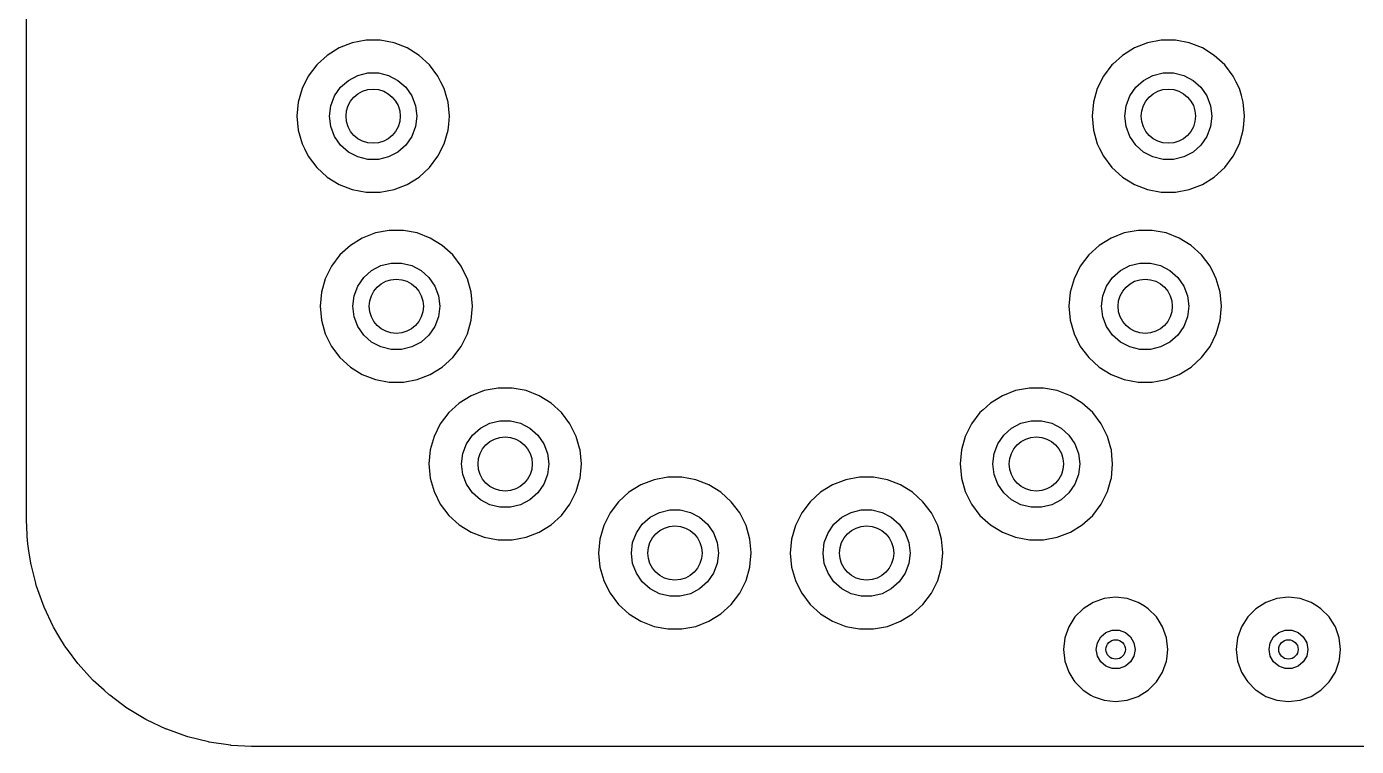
# Model space of a CAD drawing. Extents: x 2.85 to 10.26, y -4.55 to -2.42.
# Drawn here: x 2.854 to 3.663, y -4.547 to -4.109 of the extents above; entities that cross this region are included whole.
import ezdxf

# ---------------------------------------------------------------- set-up
doc = ezdxf.new("R2010")
doc.units = 0
doc.header["$MEASUREMENT"] = 0
doc.layers.add('BLACK', color=7, linetype='CONTINUOUS')

msp = doc.modelspace()

# ---------------------------------------------------------------- linework, layer by layer
at = {"layer": 'BLACK', "linetype": 'CONTINUOUS'}
for p, q in [((2.85435, -4.16361), (2.85435, -4.05451)), ((3.06091, -4.11741), (3.05249, -4.11898)), ((3.06947, -4.11741), (3.06091, -4.11741)), ((3.07789, -4.11898), (3.06947, -4.11741)), ((3.54471, -4.11741), (3.53629, -4.11898)), ((3.55327, -4.11741), (3.54471, -4.11741)), ((3.56169, -4.11898), (3.55327, -4.11741)), ((3.0445, -4.12208), (3.03722, -4.12658)), ((3.05249, -4.11898), (3.0445, -4.12208)), ((3.0445, -4.12208), (3.0445, -4.12208)), ((3.05249, -4.11898), (3.05249, -4.11898)), ((3.05249, -4.11898), (3.05249, -4.11898)), ((3.08587, -4.12208), (3.07789, -4.11898)), ((3.07789, -4.11898), (3.07789, -4.11898)), ((3.07789, -4.11898), (3.07789, -4.11898)), ((3.09315, -4.12658), (3.08587, -4.12208)), ((3.08587, -4.12208), (3.08587, -4.12208)), ((3.5283, -4.12208), (3.52102, -4.12658)), ((3.53629, -4.11898), (3.5283, -4.12208)), ((3.5283, -4.12208), (3.5283, -4.12208)), ((3.53629, -4.11898), (3.53629, -4.11898)), ((3.53629, -4.11898), (3.53629, -4.11898)), ((3.56967, -4.12208), (3.56169, -4.11898)), ((3.56169, -4.11898), (3.56169, -4.11898)), ((3.56169, -4.11898), (3.56169, -4.11898)), ((3.57695, -4.12658), (3.56967, -4.12208)), ((3.56967, -4.12208), (3.56967, -4.12208)), ((3.03089, -4.13235), (3.02573, -4.13919)), ((3.03142, -4.13187), (3.03089, -4.13235)), ((3.03722, -4.12658), (3.03142, -4.13187)), ((3.03722, -4.12658), (3.03722, -4.12658)), ((3.03722, -4.12658), (3.03722, -4.12658)), ((3.09948, -4.13235), (3.09315, -4.12658)), ((3.10464, -4.13919), (3.09948, -4.13235)), ((3.51469, -4.13235), (3.50953, -4.13919)), ((3.51522, -4.13187), (3.51469, -4.13235)), ((3.52102, -4.12658), (3.51522, -4.13187)), ((3.52102, -4.12658), (3.52102, -4.12658)), ((3.52102, -4.12658), (3.52102, -4.12658)), ((3.58328, -4.13235), (3.57695, -4.12658)), ((3.58844, -4.13919), (3.58328, -4.13235)), ((3.02573, -4.13919), (3.02192, -4.14685)), ((3.04535, -4.14604), (3.05013, -4.1418)), ((3.05013, -4.1418), (3.05579, -4.13884)), ((3.05579, -4.13884), (3.06199, -4.13731)), ((3.06199, -4.13731), (3.06838, -4.13731)), ((3.06838, -4.13731), (3.07458, -4.13884)), ((3.07458, -4.13884), (3.08024, -4.1418)), ((3.08024, -4.1418), (3.08502, -4.14604)), ((3.10644, -4.14281), (3.10464, -4.13919)), ((3.50953, -4.13919), (3.50572, -4.14685)), ((3.52915, -4.14604), (3.53393, -4.1418)), ((3.53393, -4.1418), (3.53959, -4.13884)), ((3.53959, -4.13884), (3.54579, -4.13731)), ((3.54579, -4.13731), (3.55218, -4.13731)), ((3.55218, -4.13731), (3.55838, -4.13884)), ((3.55838, -4.13884), (3.56404, -4.1418)), ((3.56404, -4.1418), (3.56882, -4.14604)), ((3.59024, -4.14281), (3.58844, -4.13919)), ((3.02192, -4.14685), (3.01957, -4.15509)), ((3.02192, -4.14685), (3.02192, -4.14685)), ((3.04172, -4.1513), (3.04535, -4.14604)), ((3.08502, -4.14604), (3.08865, -4.1513)), ((3.10846, -4.14685), (3.10644, -4.14281)), ((3.10962, -4.15093), (3.10846, -4.14685)), ((3.10846, -4.14685), (3.10846, -4.14685)), ((3.50572, -4.14685), (3.50337, -4.15509)), ((3.50572, -4.14685), (3.50572, -4.14685)), ((3.52552, -4.1513), (3.52915, -4.14604)), ((3.56882, -4.14604), (3.57245, -4.1513)), ((3.59226, -4.14685), (3.59024, -4.14281)), ((3.59342, -4.15093), (3.59226, -4.14685)), ((3.59226, -4.14685), (3.59226, -4.14685)), ((3.01957, -4.15509), (3.01878, -4.16361)), ((3.01957, -4.15509), (3.01957, -4.15509)), ((3.03869, -4.16361), (3.03946, -4.15727)), ((3.03946, -4.15727), (3.04172, -4.1513)), ((3.08865, -4.1513), (3.09092, -4.15727)), ((3.09092, -4.15727), (3.09169, -4.16361)), ((3.1108, -4.15509), (3.10962, -4.15093)), ((3.11159, -4.16361), (3.1108, -4.15509)), ((3.50337, -4.15509), (3.50258, -4.16361)), ((3.50337, -4.15509), (3.50337, -4.15509)), ((3.52249, -4.16361), (3.52326, -4.15727)), ((3.52326, -4.15727), (3.52552, -4.1513)), ((3.57245, -4.1513), (3.57472, -4.15727)), ((3.57472, -4.15727), (3.57549, -4.16361)), ((3.5946, -4.15509), (3.59342, -4.15093)), ((3.59539, -4.16361), (3.5946, -4.15509)), ((2.85435, -4.27931), (2.85435, -4.16361)), ((3.01878, -4.16361), (3.01957, -4.17214)), ((3.01878, -4.16361), (3.01878, -4.16361)), ((3.03946, -4.16996), (3.03869, -4.16361)), ((3.09169, -4.16361), (3.09092, -4.16996)), ((3.11114, -4.1685), (3.11159, -4.16361)), ((3.11159, -4.16361), (3.11159, -4.16361)), ((3.50258, -4.16361), (3.50337, -4.17214)), ((3.50258, -4.16361), (3.50258, -4.16361)), ((3.52326, -4.16996), (3.52249, -4.16361)), ((3.57549, -4.16361), (3.57472, -4.16996)), ((3.59494, -4.1685), (3.59519, -4.16575)), ((3.59519, -4.16575), (3.59539, -4.16361)), ((3.01957, -4.17214), (3.01957, -4.17214)), ((3.01957, -4.17214), (3.02192, -4.18038)), ((3.04172, -4.17593), (3.03946, -4.16996)), ((3.09092, -4.16996), (3.08865, -4.17593)), ((3.10846, -4.18038), (3.1108, -4.17214)), ((3.1108, -4.17214), (3.11114, -4.1685)), ((3.1108, -4.17214), (3.1108, -4.17214)), ((3.50337, -4.17214), (3.50337, -4.17214)), ((3.50337, -4.17214), (3.50572, -4.18038)), ((3.52552, -4.17593), (3.52326, -4.16996)), ((3.57472, -4.16996), (3.57245, -4.17593)), ((3.59226, -4.18038), (3.5946, -4.17214)), ((3.5946, -4.17214), (3.59494, -4.1685)), ((3.5946, -4.17214), (3.5946, -4.17214)), ((3.02192, -4.18038), (3.02192, -4.18038)), ((3.02192, -4.18038), (3.02339, -4.18333)), ((3.04535, -4.18119), (3.04172, -4.17593)), ((3.05013, -4.18542), (3.04535, -4.18119)), ((3.08502, -4.18119), (3.08024, -4.18542)), ((3.08865, -4.17593), (3.08502, -4.18119)), ((3.10464, -4.18804), (3.10846, -4.18038)), ((3.10846, -4.18038), (3.10846, -4.18038)), ((3.10846, -4.18038), (3.10846, -4.18038)), ((3.50572, -4.18038), (3.50572, -4.18038)), ((3.50572, -4.18038), (3.50719, -4.18333)), ((3.52915, -4.18119), (3.52552, -4.17593)), ((3.53393, -4.18542), (3.52915, -4.18119)), ((3.56882, -4.18119), (3.56404, -4.18542)), ((3.57245, -4.17593), (3.56882, -4.18119)), ((3.58844, -4.18804), (3.59226, -4.18038)), ((3.59226, -4.18038), (3.59226, -4.18038)), ((3.59226, -4.18038), (3.59226, -4.18038)), ((3.02339, -4.18333), (3.02573, -4.18804)), ((3.02573, -4.18804), (3.03089, -4.19487)), ((3.05579, -4.18839), (3.05013, -4.18542)), ((3.06199, -4.18992), (3.05579, -4.18839)), ((3.06838, -4.18992), (3.06199, -4.18992)), ((3.07458, -4.18839), (3.06838, -4.18992)), ((3.08024, -4.18542), (3.07458, -4.18839)), ((3.09948, -4.19487), (3.10464, -4.18804)), ((3.50719, -4.18333), (3.50953, -4.18804)), ((3.50953, -4.18804), (3.51469, -4.19487)), ((3.53959, -4.18839), (3.53393, -4.18542)), ((3.54579, -4.18992), (3.53959, -4.18839)), ((3.55218, -4.18992), (3.54579, -4.18992)), ((3.55838, -4.18839), (3.55218, -4.18992)), ((3.56404, -4.18542), (3.55838, -4.18839)), ((3.58328, -4.19487), (3.58844, -4.18804)), ((3.03089, -4.19487), (3.03722, -4.20064)), ((3.09315, -4.20064), (3.09948, -4.19487)), ((3.51469, -4.19487), (3.52102, -4.20064)), ((3.57695, -4.20064), (3.58328, -4.19487)), ((3.03722, -4.20064), (3.0445, -4.20515)), ((3.0445, -4.20515), (3.05249, -4.20824)), ((3.07789, -4.20824), (3.08587, -4.20515)), ((3.08587, -4.20515), (3.09315, -4.20064)), ((3.52102, -4.20064), (3.5283, -4.20515)), ((3.5283, -4.20515), (3.53629, -4.20824)), ((3.56169, -4.20824), (3.56967, -4.20515)), ((3.56967, -4.20515), (3.57695, -4.20064)), ((3.05249, -4.20824), (3.06091, -4.20982)), ((3.06091, -4.20982), (3.06091, -4.20982)), ((3.06091, -4.20982), (3.06947, -4.20982)), ((3.06947, -4.20982), (3.07789, -4.20824)), ((3.06947, -4.20982), (3.06947, -4.20982)), ((3.53629, -4.20824), (3.54471, -4.20982)), ((3.54471, -4.20982), (3.54471, -4.20982)), ((3.54471, -4.20982), (3.55327, -4.20982)), ((3.55327, -4.20982), (3.56169, -4.20824)), ((3.55327, -4.20982), (3.55327, -4.20982)), ((3.0586, -4.23778), (3.05132, -4.24228)), ((3.06659, -4.23468), (3.0586, -4.23778)), ((3.0586, -4.23778), (3.0586, -4.23778)), ((3.07501, -4.23311), (3.06659, -4.23468)), ((3.06659, -4.23468), (3.06659, -4.23468)), ((3.06659, -4.23468), (3.06659, -4.23468)), ((3.08357, -4.23311), (3.07501, -4.23311)), ((3.09199, -4.23468), (3.08357, -4.23311)), ((3.09997, -4.23778), (3.09199, -4.23468)), ((3.09199, -4.23468), (3.09199, -4.23468)), ((3.09199, -4.23468), (3.09199, -4.23468)), ((3.10725, -4.24228), (3.09997, -4.23778)), ((3.09997, -4.23778), (3.09997, -4.23778)), ((3.5142, -4.23778), (3.50692, -4.24228)), ((3.52219, -4.23468), (3.5142, -4.23778)), ((3.5142, -4.23778), (3.5142, -4.23778)), ((3.53061, -4.23311), (3.52219, -4.23468)), ((3.52219, -4.23468), (3.52219, -4.23468)), ((3.52219, -4.23468), (3.52219, -4.23468)), ((3.53917, -4.23311), (3.53061, -4.23311)), ((3.54759, -4.23468), (3.53917, -4.23311)), ((3.55557, -4.23778), (3.54759, -4.23468)), ((3.54759, -4.23468), (3.54759, -4.23468)), ((3.54759, -4.23468), (3.54759, -4.23468)), ((3.56285, -4.24228), (3.55557, -4.23778)), ((3.55557, -4.23778), (3.55557, -4.23778)), ((3.05132, -4.24228), (3.04499, -4.24805)), ((3.05132, -4.24228), (3.05132, -4.24228)), ((3.05132, -4.24228), (3.05132, -4.24228)), ((3.11358, -4.24805), (3.10725, -4.24228)), ((3.50692, -4.24228), (3.50059, -4.24805)), ((3.50692, -4.24228), (3.50692, -4.24228)), ((3.50692, -4.24228), (3.50692, -4.24228)), ((3.56918, -4.24805), (3.56285, -4.24228)), ((3.03983, -4.25489), (3.03602, -4.26255)), ((3.04499, -4.24805), (3.03983, -4.25489)), ((3.04499, -4.24805), (3.04499, -4.24805)), ((3.06423, -4.2575), (3.06989, -4.25454)), ((3.06989, -4.25454), (3.07609, -4.25301)), ((3.07609, -4.25301), (3.08248, -4.25301)), ((3.08248, -4.25301), (3.08868, -4.25454)), ((3.08868, -4.25454), (3.09434, -4.2575)), ((3.11874, -4.25489), (3.11358, -4.24805)), ((3.12142, -4.26028), (3.11874, -4.25489)), ((3.49543, -4.25489), (3.49162, -4.26255)), ((3.50059, -4.24805), (3.49543, -4.25489)), ((3.50059, -4.24805), (3.50059, -4.24805)), ((3.51983, -4.2575), (3.52549, -4.25454)), ((3.52549, -4.25454), (3.53169, -4.25301)), ((3.53169, -4.25301), (3.53808, -4.25301)), ((3.53808, -4.25301), (3.54428, -4.25454)), ((3.54428, -4.25454), (3.54994, -4.2575)), ((3.57434, -4.25489), (3.56918, -4.24805)), ((3.57702, -4.26028), (3.57434, -4.25489)), ((3.03602, -4.26255), (3.03367, -4.27079)), ((3.03602, -4.26255), (3.03602, -4.26255)), ((3.05582, -4.267), (3.05945, -4.26174)), ((3.05945, -4.26174), (3.06423, -4.2575)), ((3.09434, -4.2575), (3.09912, -4.26174)), ((3.09912, -4.26174), (3.10275, -4.267)), ((3.12256, -4.26255), (3.12142, -4.26028)), ((3.1249, -4.27079), (3.12256, -4.26255)), ((3.12256, -4.26255), (3.12256, -4.26255)), ((3.49162, -4.26255), (3.48927, -4.27079)), ((3.49162, -4.26255), (3.49162, -4.26255)), ((3.51142, -4.267), (3.51505, -4.26174)), ((3.51505, -4.26174), (3.51983, -4.2575)), ((3.54994, -4.2575), (3.55472, -4.26174)), ((3.55472, -4.26174), (3.55835, -4.267)), ((3.57816, -4.26255), (3.57702, -4.26028)), ((3.5805, -4.27079), (3.57816, -4.26255)), ((3.57816, -4.26255), (3.57816, -4.26255)), ((3.03367, -4.27079), (3.03288, -4.27931)), ((3.03367, -4.27079), (3.03367, -4.27079)), ((3.05356, -4.27297), (3.05582, -4.267)), ((3.10275, -4.267), (3.10502, -4.27297)), ((3.12569, -4.27931), (3.1249, -4.27079)), ((3.1249, -4.27079), (3.1249, -4.27079)), ((3.48927, -4.27079), (3.48848, -4.27931)), ((3.48927, -4.27079), (3.48927, -4.27079)), ((3.50916, -4.27297), (3.51142, -4.267)), ((3.55835, -4.267), (3.56062, -4.27297)), ((3.58129, -4.27931), (3.5805, -4.27079)), ((3.5805, -4.27079), (3.5805, -4.27079)), ((2.85435, -4.37531), (2.85435, -4.27931)), ((3.03288, -4.27931), (3.03367, -4.28784)), ((3.03288, -4.27931), (3.03288, -4.27931)), ((3.05279, -4.27931), (3.05356, -4.27297)), ((3.05356, -4.28566), (3.05279, -4.27931)), ((3.10502, -4.27297), (3.10579, -4.27931)), ((3.10579, -4.27931), (3.10502, -4.28566)), ((3.1249, -4.28784), (3.12569, -4.27931)), ((3.12569, -4.27931), (3.12569, -4.27931)), ((3.48848, -4.27931), (3.48927, -4.28784)), ((3.48848, -4.27931), (3.48848, -4.27931)), ((3.50839, -4.27931), (3.50916, -4.27297)), ((3.50916, -4.28566), (3.50839, -4.27931)), ((3.56062, -4.27297), (3.56139, -4.27931)), ((3.56139, -4.27931), (3.56062, -4.28566)), ((3.5805, -4.28784), (3.58129, -4.27931)), ((3.58129, -4.27931), (3.58129, -4.27931)), ((3.03367, -4.28784), (3.03367, -4.28784)), ((3.03367, -4.28784), (3.03602, -4.29608)), ((3.05582, -4.29163), (3.05356, -4.28566)), ((3.10502, -4.28566), (3.10275, -4.29163)), ((3.12256, -4.29608), (3.1249, -4.28784)), ((3.1249, -4.28784), (3.1249, -4.28784)), ((3.48927, -4.28784), (3.48927, -4.28784)), ((3.48927, -4.28784), (3.49162, -4.29608)), ((3.51142, -4.29163), (3.50916, -4.28566)), ((3.56062, -4.28566), (3.55835, -4.29163)), ((3.57816, -4.29608), (3.5805, -4.28784)), ((3.5805, -4.28784), (3.5805, -4.28784)), ((3.05945, -4.29689), (3.05582, -4.29163)), ((3.10275, -4.29163), (3.09912, -4.29689)), ((3.51505, -4.29689), (3.51142, -4.29163)), ((3.55835, -4.29163), (3.55472, -4.29689)), ((3.03602, -4.29608), (3.03602, -4.29608)), ((3.03602, -4.29608), (3.03983, -4.30374)), ((3.03983, -4.30374), (3.04499, -4.31057)), ((3.06423, -4.30112), (3.05945, -4.29689)), ((3.06989, -4.30409), (3.06423, -4.30112)), ((3.07609, -4.30562), (3.06989, -4.30409)), ((3.08868, -4.30409), (3.08248, -4.30562)), ((3.09434, -4.30112), (3.08868, -4.30409)), ((3.09912, -4.29689), (3.09434, -4.30112)), ((3.11358, -4.31057), (3.11874, -4.30374)), ((3.11874, -4.30374), (3.12256, -4.29608)), ((3.12256, -4.29608), (3.12256, -4.29608)), ((3.12256, -4.29608), (3.12256, -4.29608)), ((3.49162, -4.29608), (3.49162, -4.29608)), ((3.49162, -4.29608), (3.49543, -4.30374)), ((3.49543, -4.30374), (3.50059, -4.31057)), ((3.51983, -4.30112), (3.51505, -4.29689)), ((3.52549, -4.30409), (3.51983, -4.30112)), ((3.53169, -4.30562), (3.52549, -4.30409)), ((3.54428, -4.30409), (3.53808, -4.30562)), ((3.54994, -4.30112), (3.54428, -4.30409)), ((3.55472, -4.29689), (3.54994, -4.30112)), ((3.56918, -4.31057), (3.57434, -4.30374)), ((3.57434, -4.30374), (3.57816, -4.29608)), ((3.57816, -4.29608), (3.57816, -4.29608)), ((3.57816, -4.29608), (3.57816, -4.29608)), ((3.04499, -4.31057), (3.05132, -4.31634)), ((3.08248, -4.30562), (3.07609, -4.30562)), ((3.10725, -4.31634), (3.11358, -4.31057)), ((3.50059, -4.31057), (3.50692, -4.31634)), ((3.53808, -4.30562), (3.53169, -4.30562)), ((3.56285, -4.31634), (3.56918, -4.31057)), ((3.05132, -4.31634), (3.0586, -4.32085)), ((3.09997, -4.32085), (3.10725, -4.31634)), ((3.50692, -4.31634), (3.5142, -4.32085)), ((3.55557, -4.32085), (3.56285, -4.31634)), ((3.0586, -4.32085), (3.06659, -4.32394)), ((3.06659, -4.32394), (3.07501, -4.32552)), ((3.07501, -4.32552), (3.07501, -4.32552)), ((3.07501, -4.32552), (3.08357, -4.32552)), ((3.08357, -4.32552), (3.09199, -4.32394)), ((3.08357, -4.32552), (3.08357, -4.32552)), ((3.09199, -4.32394), (3.09997, -4.32085)), ((3.5142, -4.32085), (3.52219, -4.32394)), ((3.52219, -4.32394), (3.53061, -4.32552)), ((3.53061, -4.32552), (3.53061, -4.32552)), ((3.53061, -4.32552), (3.53917, -4.32552)), ((3.53917, -4.32552), (3.54759, -4.32394)), ((3.53917, -4.32552), (3.53917, -4.32552)), ((3.54759, -4.32394), (3.55557, -4.32085)), ((3.1248, -4.33378), (3.11752, -4.33828)), ((3.13279, -4.33068), (3.1248, -4.33378)), ((3.1248, -4.33378), (3.1248, -4.33378)), ((3.14121, -4.32911), (3.13279, -4.33068)), ((3.13279, -4.33068), (3.13279, -4.33068)), ((3.13279, -4.33068), (3.13279, -4.33068)), ((3.14977, -4.32911), (3.14121, -4.32911)), ((3.15819, -4.33068), (3.14977, -4.32911)), ((3.16617, -4.33378), (3.15819, -4.33068)), ((3.15819, -4.33068), (3.15819, -4.33068)), ((3.15819, -4.33068), (3.15819, -4.33068)), ((3.17345, -4.33828), (3.16617, -4.33378)), ((3.16617, -4.33378), (3.16617, -4.33378)), ((3.448, -4.33378), (3.44072, -4.33828)), ((3.45599, -4.33068), (3.448, -4.33378)), ((3.448, -4.33378), (3.448, -4.33378)), ((3.46441, -4.32911), (3.45599, -4.33068)), ((3.45599, -4.33068), (3.45599, -4.33068)), ((3.45599, -4.33068), (3.45599, -4.33068)), ((3.47297, -4.32911), (3.46441, -4.32911)), ((3.48139, -4.33068), (3.47297, -4.32911)), ((3.48937, -4.33378), (3.48139, -4.33068)), ((3.48139, -4.33068), (3.48139, -4.33068)), ((3.48139, -4.33068), (3.48139, -4.33068)), ((3.49665, -4.33828), (3.48937, -4.33378)), ((3.48937, -4.33378), (3.48937, -4.33378)), ((3.11119, -4.34405), (3.10603, -4.35089)), ((3.11316, -4.34226), (3.11119, -4.34405)), ((3.11752, -4.33828), (3.11316, -4.34226)), ((3.11752, -4.33828), (3.11752, -4.33828)), ((3.11752, -4.33828), (3.11752, -4.33828)), ((3.17978, -4.34405), (3.17345, -4.33828)), ((3.18494, -4.35089), (3.17978, -4.34405)), ((3.43439, -4.34405), (3.42923, -4.35089)), ((3.43636, -4.34226), (3.43439, -4.34405)), ((3.44072, -4.33828), (3.43636, -4.34226)), ((3.44072, -4.33828), (3.44072, -4.33828)), ((3.44072, -4.33828), (3.44072, -4.33828)), ((3.50298, -4.34405), (3.49665, -4.33828)), ((3.50814, -4.35089), (3.50298, -4.34405)), ((3.10603, -4.35089), (3.10222, -4.35855)), ((3.13043, -4.3535), (3.13609, -4.35054)), ((3.13609, -4.35054), (3.14229, -4.34901)), ((3.14229, -4.34901), (3.14868, -4.34901)), ((3.14868, -4.34901), (3.15488, -4.35054)), ((3.15488, -4.35054), (3.16054, -4.3535)), ((3.18875, -4.35853), (3.18494, -4.35089)), ((3.42923, -4.35089), (3.42542, -4.35855)), ((3.45363, -4.3535), (3.45929, -4.35054)), ((3.45929, -4.35054), (3.46549, -4.34901)), ((3.46549, -4.34901), (3.47188, -4.34901)), ((3.47188, -4.34901), (3.47808, -4.35054)), ((3.47808, -4.35054), (3.48374, -4.3535)), ((3.51195, -4.35853), (3.50814, -4.35089)), ((3.10222, -4.35855), (3.09987, -4.36679)), ((3.10222, -4.35855), (3.10222, -4.35855)), ((3.12202, -4.363), (3.12565, -4.35774)), ((3.12565, -4.35774), (3.13043, -4.3535)), ((3.16054, -4.3535), (3.16532, -4.35774)), ((3.16532, -4.35774), (3.16895, -4.363)), ((3.18876, -4.35855), (3.18875, -4.35853)), ((3.19076, -4.36559), (3.18876, -4.35855)), ((3.18876, -4.35855), (3.18876, -4.35855)), ((3.42542, -4.35855), (3.42307, -4.36679)), ((3.42542, -4.35855), (3.42542, -4.35855)), ((3.44522, -4.363), (3.44885, -4.35774)), ((3.44885, -4.35774), (3.45363, -4.3535)), ((3.48374, -4.3535), (3.48852, -4.35774)), ((3.48852, -4.35774), (3.49215, -4.363)), ((3.51196, -4.35855), (3.51195, -4.35853)), ((3.51396, -4.36559), (3.51196, -4.35855)), ((3.51196, -4.35855), (3.51196, -4.35855)), ((3.09987, -4.36679), (3.09908, -4.37531)), ((3.09987, -4.36679), (3.09987, -4.36679)), ((3.11976, -4.36897), (3.12202, -4.363)), ((3.16895, -4.363), (3.17122, -4.36897)), ((3.1911, -4.36679), (3.19076, -4.36559)), ((3.19189, -4.37531), (3.1911, -4.36679)), ((3.42307, -4.36679), (3.42228, -4.37531)), ((3.42307, -4.36679), (3.42307, -4.36679)), ((3.44296, -4.36897), (3.44522, -4.363)), ((3.49215, -4.363), (3.49442, -4.36897)), ((3.5143, -4.36679), (3.51396, -4.36559)), ((3.5146, -4.37008), (3.5143, -4.36679)), ((2.85435, -4.40933), (2.85435, -4.37531)), ((3.09908, -4.37531), (3.09987, -4.38384)), ((3.09908, -4.37531), (3.09908, -4.37531)), ((3.11899, -4.37531), (3.11976, -4.36897)), ((3.11976, -4.38166), (3.11899, -4.37531)), ((3.17122, -4.36897), (3.17199, -4.37531)), ((3.17199, -4.37531), (3.17122, -4.38166)), ((3.1911, -4.38384), (3.19189, -4.37531)), ((3.19189, -4.37531), (3.19189, -4.37531)), ((3.42228, -4.37531), (3.42307, -4.38384)), ((3.42228, -4.37531), (3.42228, -4.37531)), ((3.44219, -4.37531), (3.44296, -4.36897)), ((3.44296, -4.38166), (3.44219, -4.37531)), ((3.49442, -4.36897), (3.49519, -4.37531)), ((3.49519, -4.37531), (3.49442, -4.38166)), ((3.5143, -4.38384), (3.51509, -4.37531)), ((3.51509, -4.37531), (3.5146, -4.37008)), ((3.09987, -4.38384), (3.09987, -4.38384)), ((3.09987, -4.38384), (3.10222, -4.39208)), ((3.12202, -4.38763), (3.11976, -4.38166)), ((3.17122, -4.38166), (3.16895, -4.38763)), ((3.18876, -4.39208), (3.1908, -4.38488)), ((3.1908, -4.38488), (3.1911, -4.38384)), ((3.23609, -4.38488), (3.2281, -4.38798)), ((3.24451, -4.38331), (3.23609, -4.38488)), ((3.23609, -4.38488), (3.23609, -4.38488)), ((3.23609, -4.38488), (3.23609, -4.38488)), ((3.25307, -4.38331), (3.24451, -4.38331)), ((3.26149, -4.38488), (3.25307, -4.38331)), ((3.26947, -4.38798), (3.26149, -4.38488)), ((3.26149, -4.38488), (3.26149, -4.38488)), ((3.26149, -4.38488), (3.26149, -4.38488)), ((3.35269, -4.38488), (3.3447, -4.38798)), ((3.36111, -4.38331), (3.35269, -4.38488)), ((3.35269, -4.38488), (3.35269, -4.38488)), ((3.35269, -4.38488), (3.35269, -4.38488)), ((3.36967, -4.38331), (3.36111, -4.38331)), ((3.37809, -4.38488), (3.36967, -4.38331)), ((3.38607, -4.38798), (3.37809, -4.38488)), ((3.37809, -4.38488), (3.37809, -4.38488)), ((3.37809, -4.38488), (3.37809, -4.38488)), ((3.42307, -4.38384), (3.42307, -4.38384)), ((3.42307, -4.38384), (3.42542, -4.39208)), ((3.44522, -4.38763), (3.44296, -4.38166)), ((3.49442, -4.38166), (3.49215, -4.38763)), ((3.51196, -4.39208), (3.514, -4.38488)), ((3.514, -4.38488), (3.5143, -4.38384)), ((3.10222, -4.39208), (3.10222, -4.39208)), ((3.10222, -4.39208), (3.10242, -4.39248)), ((3.10242, -4.39248), (3.10603, -4.39974)), ((3.12565, -4.39289), (3.12202, -4.38763)), ((3.13043, -4.39712), (3.12565, -4.39289)), ((3.16532, -4.39289), (3.16054, -4.39712)), ((3.16895, -4.38763), (3.16532, -4.39289)), ((3.18494, -4.39974), (3.18876, -4.39208)), ((3.18876, -4.39208), (3.18876, -4.39208)), ((3.18876, -4.39208), (3.18876, -4.39208)), ((3.22082, -4.39248), (3.21449, -4.39825)), ((3.2281, -4.38798), (3.22082, -4.39248)), ((3.22082, -4.39248), (3.22082, -4.39248)), ((3.22082, -4.39248), (3.22082, -4.39248)), ((3.2281, -4.38798), (3.2281, -4.38798)), ((3.27675, -4.39248), (3.26947, -4.38798)), ((3.26947, -4.38798), (3.26947, -4.38798)), ((3.28308, -4.39825), (3.27675, -4.39248)), ((3.33742, -4.39248), (3.33109, -4.39825)), ((3.3447, -4.38798), (3.33742, -4.39248)), ((3.33742, -4.39248), (3.33742, -4.39248)), ((3.33742, -4.39248), (3.33742, -4.39248)), ((3.3447, -4.38798), (3.3447, -4.38798)), ((3.39335, -4.39248), (3.38607, -4.38798)), ((3.38607, -4.38798), (3.38607, -4.38798)), ((3.39968, -4.39825), (3.39335, -4.39248)), ((3.42542, -4.39208), (3.42542, -4.39208)), ((3.42542, -4.39208), (3.42562, -4.39248)), ((3.42562, -4.39248), (3.42923, -4.39974)), ((3.44885, -4.39289), (3.44522, -4.38763)), ((3.45363, -4.39712), (3.44885, -4.39289)), ((3.48852, -4.39289), (3.48374, -4.39712)), ((3.49215, -4.38763), (3.48852, -4.39289)), ((3.50814, -4.39974), (3.51196, -4.39208)), ((3.51196, -4.39208), (3.51196, -4.39208)), ((3.51196, -4.39208), (3.51196, -4.39208)), ((3.10603, -4.39974), (3.11119, -4.40657)), ((3.13609, -4.40009), (3.13043, -4.39712)), ((3.14229, -4.40162), (3.13609, -4.40009)), ((3.15488, -4.40009), (3.14868, -4.40162)), ((3.16054, -4.39712), (3.15488, -4.40009)), ((3.17978, -4.40657), (3.18494, -4.39974)), ((3.21449, -4.39825), (3.20933, -4.40509)), ((3.21449, -4.39825), (3.21449, -4.39825)), ((3.28824, -4.40509), (3.28308, -4.39825)), ((3.33109, -4.39825), (3.32593, -4.40509)), ((3.33109, -4.39825), (3.33109, -4.39825)), ((3.40484, -4.40509), (3.39968, -4.39825)), ((3.42923, -4.39974), (3.43439, -4.40657)), ((3.45929, -4.40009), (3.45363, -4.39712)), ((3.46549, -4.40162), (3.45929, -4.40009)), ((3.47808, -4.40009), (3.47188, -4.40162)), ((3.48374, -4.39712), (3.47808, -4.40009)), ((3.50298, -4.40657), (3.50814, -4.39974)), ((3.11119, -4.40657), (3.11752, -4.41234)), ((3.14868, -4.40162), (3.14229, -4.40162)), ((3.17345, -4.41234), (3.17978, -4.40657)), ((3.20933, -4.40509), (3.20552, -4.41275)), ((3.22895, -4.41194), (3.23373, -4.4077)), ((3.23373, -4.4077), (3.23939, -4.40474)), ((3.23939, -4.40474), (3.24559, -4.40321)), ((3.24559, -4.40321), (3.25198, -4.40321)), ((3.25198, -4.40321), (3.25818, -4.40474)), ((3.25818, -4.40474), (3.26384, -4.4077)), ((3.26384, -4.4077), (3.26862, -4.41194)), ((3.29185, -4.41234), (3.28824, -4.40509)), ((3.32593, -4.40509), (3.32212, -4.41275)), ((3.34555, -4.41194), (3.35033, -4.4077)), ((3.35033, -4.4077), (3.35599, -4.40474)), ((3.35599, -4.40474), (3.36219, -4.40321)), ((3.36219, -4.40321), (3.36858, -4.40321)), ((3.36858, -4.40321), (3.37478, -4.40474)), ((3.37478, -4.40474), (3.38044, -4.4077)), ((3.38044, -4.4077), (3.38522, -4.41194)), ((3.40845, -4.41234), (3.40484, -4.40509)), ((3.43439, -4.40657), (3.44072, -4.41234)), ((3.47188, -4.40162), (3.46549, -4.40162)), ((3.49665, -4.41234), (3.50298, -4.40657)), ((2.85436, -4.40957), (2.85435, -4.40933)), ((2.855, -4.42271), (2.85436, -4.40957)), ((3.11752, -4.41234), (3.1248, -4.41685)), ((3.1248, -4.41685), (3.13279, -4.41994)), ((3.15819, -4.41994), (3.16617, -4.41685)), ((3.16617, -4.41685), (3.17345, -4.41234)), ((3.20552, -4.41275), (3.20317, -4.42099)), ((3.20552, -4.41275), (3.20552, -4.41275)), ((3.22306, -4.42317), (3.22532, -4.4172)), ((3.22532, -4.4172), (3.22895, -4.41194)), ((3.26862, -4.41194), (3.27225, -4.4172)), ((3.27225, -4.4172), (3.27452, -4.42317)), ((3.29206, -4.41275), (3.29185, -4.41234)), ((3.2944, -4.42099), (3.29206, -4.41275)), ((3.29206, -4.41275), (3.29206, -4.41275)), ((3.32212, -4.41275), (3.31977, -4.42099)), ((3.32212, -4.41275), (3.32212, -4.41275)), ((3.33966, -4.42317), (3.34192, -4.4172)), ((3.34192, -4.4172), (3.34555, -4.41194)), ((3.38522, -4.41194), (3.38885, -4.4172)), ((3.38885, -4.4172), (3.39112, -4.42317)), ((3.40866, -4.41275), (3.40845, -4.41234)), ((3.411, -4.42099), (3.40866, -4.41275)), ((3.40866, -4.41275), (3.40866, -4.41275)), ((3.44072, -4.41234), (3.448, -4.41685)), ((3.448, -4.41685), (3.45599, -4.41994)), ((3.48139, -4.41994), (3.48937, -4.41685)), ((3.48937, -4.41685), (3.49665, -4.41234)), ((2.85505, -4.42319), (2.855, -4.42271)), ((2.85517, -4.42399), (2.85505, -4.42319)), ((2.85599, -4.42951), (2.85517, -4.42399)), ((3.13279, -4.41994), (3.14121, -4.42152)), ((3.14121, -4.42152), (3.14121, -4.42152)), ((3.14121, -4.42152), (3.14977, -4.42152)), ((3.14977, -4.42152), (3.15819, -4.41994)), ((3.14977, -4.42152), (3.14977, -4.42152)), ((3.20317, -4.42099), (3.20238, -4.42951)), ((3.20317, -4.42099), (3.20317, -4.42099)), ((3.22229, -4.42951), (3.22306, -4.42317)), ((3.27452, -4.42317), (3.27529, -4.42951)), ((3.29515, -4.42913), (3.2944, -4.42099)), ((3.2944, -4.42099), (3.2944, -4.42099)), ((3.31977, -4.42099), (3.31898, -4.42951)), ((3.31977, -4.42099), (3.31977, -4.42099)), ((3.33889, -4.42951), (3.33966, -4.42317)), ((3.39112, -4.42317), (3.39189, -4.42951)), ((3.41175, -4.42913), (3.411, -4.42099)), ((3.411, -4.42099), (3.411, -4.42099)), ((3.45599, -4.41994), (3.46441, -4.42152)), ((3.46441, -4.42152), (3.46441, -4.42152)), ((3.46441, -4.42152), (3.47297, -4.42152)), ((3.47297, -4.42152), (3.48139, -4.41994)), ((3.47297, -4.42152), (3.47297, -4.42152)), ((2.85687, -4.43547), (2.85599, -4.42951)), ((3.20238, -4.42951), (3.20317, -4.43804)), ((3.20238, -4.42951), (3.20238, -4.42951)), ((3.22306, -4.43586), (3.22229, -4.42951)), ((3.27529, -4.42951), (3.27452, -4.43586)), ((3.29464, -4.43547), (3.29519, -4.42951)), ((3.29519, -4.42951), (3.29515, -4.42913)), ((3.29519, -4.42951), (3.29519, -4.42951)), ((3.31898, -4.42951), (3.31977, -4.43804)), ((3.31898, -4.42951), (3.31898, -4.42951)), ((3.33966, -4.43586), (3.33889, -4.42951)), ((3.39189, -4.42951), (3.39112, -4.43586)), ((3.41124, -4.43547), (3.41179, -4.42951)), ((3.41179, -4.42951), (3.41175, -4.42913)), ((2.85696, -4.43609), (2.85687, -4.43547)), ((2.85706, -4.43656), (2.85696, -4.43609)), ((2.85988, -4.44784), (2.85706, -4.43656)), ((3.20317, -4.43804), (3.20317, -4.43804)), ((3.20317, -4.43804), (3.20552, -4.44628)), ((3.22532, -4.44183), (3.22306, -4.43586)), ((3.27452, -4.43586), (3.27225, -4.44183)), ((3.29206, -4.44628), (3.2944, -4.43804)), ((3.2944, -4.43804), (3.29464, -4.43547)), ((3.2944, -4.43804), (3.2944, -4.43804)), ((3.31977, -4.43804), (3.31977, -4.43804)), ((3.31977, -4.43804), (3.32212, -4.44628)), ((3.34192, -4.44183), (3.33966, -4.43586)), ((3.39112, -4.43586), (3.38885, -4.44183)), ((3.40866, -4.44628), (3.411, -4.43804)), ((3.411, -4.43804), (3.41124, -4.43547)), ((3.411, -4.43804), (3.411, -4.43804)), ((2.86022, -4.44921), (2.85988, -4.44784)), ((2.86036, -4.44967), (2.86022, -4.44921)), ((2.86434, -4.46077), (2.86036, -4.44967)), ((3.20552, -4.44628), (3.20552, -4.44628)), ((3.20552, -4.44628), (3.20783, -4.45093)), ((3.22895, -4.44709), (3.22532, -4.44183)), ((3.23373, -4.45132), (3.22895, -4.44709)), ((3.26862, -4.44709), (3.26384, -4.45132)), ((3.27225, -4.44183), (3.26862, -4.44709)), ((3.28824, -4.45394), (3.29206, -4.44628)), ((3.29206, -4.44628), (3.29206, -4.44628)), ((3.29206, -4.44628), (3.29206, -4.44628)), ((3.32212, -4.44628), (3.32212, -4.44628)), ((3.32212, -4.44628), (3.32443, -4.45093)), ((3.34555, -4.44709), (3.34192, -4.44183)), ((3.35033, -4.45132), (3.34555, -4.44709)), ((3.38522, -4.44709), (3.38044, -4.45132)), ((3.38885, -4.44183), (3.38522, -4.44709)), ((3.40484, -4.45394), (3.40866, -4.44628)), ((3.40866, -4.44628), (3.40866, -4.44628)), ((3.40866, -4.44628), (3.40866, -4.44628)), ((3.20783, -4.45093), (3.20933, -4.45394)), ((3.20933, -4.45394), (3.21449, -4.46077)), ((3.23939, -4.45429), (3.23373, -4.45132)), ((3.24559, -4.45582), (3.23939, -4.45429)), ((3.25198, -4.45582), (3.24559, -4.45582)), ((3.25818, -4.45429), (3.25198, -4.45582)), ((3.26384, -4.45132), (3.25818, -4.45429)), ((3.28308, -4.46077), (3.28824, -4.45394)), ((3.32443, -4.45093), (3.32593, -4.45394)), ((3.32593, -4.45394), (3.33109, -4.46077)), ((3.35599, -4.45429), (3.35033, -4.45132)), ((3.36219, -4.45582), (3.35599, -4.45429)), ((3.36858, -4.45582), (3.36219, -4.45582)), ((3.37478, -4.45429), (3.36858, -4.45582)), ((3.38044, -4.45132), (3.37478, -4.45429)), ((3.39968, -4.46077), (3.40484, -4.45394)), ((3.50987, -4.45727), (3.50317, -4.45961)), ((3.51693, -4.45647), (3.50987, -4.45727)), ((3.50987, -4.45727), (3.50987, -4.45727)), ((3.52399, -4.45727), (3.51693, -4.45647)), ((3.51693, -4.45647), (3.51693, -4.45647)), ((3.53069, -4.45961), (3.52399, -4.45727)), ((3.52399, -4.45727), (3.52399, -4.45727)), ((3.61499, -4.45727), (3.60829, -4.45961)), ((3.62205, -4.45647), (3.61499, -4.45727)), ((3.61499, -4.45727), (3.61499, -4.45727)), ((3.6291, -4.45727), (3.62205, -4.45647)), ((3.62205, -4.45647), (3.62205, -4.45647)), ((3.63581, -4.45961), (3.6291, -4.45727)), ((3.6291, -4.45727), (3.6291, -4.45727)), ((2.86476, -4.46195), (2.86434, -4.46077)), ((2.86494, -4.46239), (2.86476, -4.46195)), ((2.87052, -4.47418), (2.86494, -4.46239)), ((3.21449, -4.46077), (3.22082, -4.46654)), ((3.27675, -4.46654), (3.28308, -4.46077)), ((3.33109, -4.46077), (3.33742, -4.46654)), ((3.39335, -4.46654), (3.39968, -4.46077)), ((3.49715, -4.46339), (3.49213, -4.46841)), ((3.50317, -4.45961), (3.49715, -4.46339)), ((3.5344, -4.46195), (3.53069, -4.45961)), ((3.5367, -4.46339), (3.5344, -4.46195)), ((3.54173, -4.46841), (3.5367, -4.46339)), ((3.60227, -4.46339), (3.59725, -4.46841)), ((3.60829, -4.45961), (3.60227, -4.46339)), ((3.63952, -4.46195), (3.63581, -4.45961)), ((3.64182, -4.46339), (3.63952, -4.46195)), ((3.64684, -4.46841), (3.64182, -4.46339)), ((3.22082, -4.46654), (3.2281, -4.47105)), ((3.2281, -4.47105), (3.23609, -4.47414)), ((3.26149, -4.47414), (3.26947, -4.47105)), ((3.26947, -4.47105), (3.27675, -4.46654)), ((3.33742, -4.46654), (3.3447, -4.47105)), ((3.3447, -4.47105), (3.35269, -4.47414)), ((3.37809, -4.47414), (3.38607, -4.47105)), ((3.38607, -4.47105), (3.39335, -4.46654)), ((3.49213, -4.46841), (3.48835, -4.47443)), ((3.54338, -4.47105), (3.54173, -4.46841)), ((3.5455, -4.47443), (3.54338, -4.47105)), ((3.59725, -4.46841), (3.59347, -4.47443)), ((3.6485, -4.47105), (3.64684, -4.46841)), ((3.65062, -4.47443), (3.6485, -4.47105)), ((2.87074, -4.4746), (2.87052, -4.47418)), ((2.87466, -4.48113), (2.87074, -4.4746)), ((2.87745, -4.48579), (2.87466, -4.48113)), ((3.23609, -4.47414), (3.24451, -4.47572)), ((3.24451, -4.47572), (3.24451, -4.47572)), ((3.24451, -4.47572), (3.25307, -4.47572)), ((3.25307, -4.47572), (3.26149, -4.47414)), ((3.25307, -4.47572), (3.25307, -4.47572)), ((3.35269, -4.47414), (3.36111, -4.47572)), ((3.36111, -4.47572), (3.36111, -4.47572)), ((3.36111, -4.47572), (3.36967, -4.47572)), ((3.36967, -4.47572), (3.37809, -4.47414)), ((3.36967, -4.47572), (3.36967, -4.47572)), ((3.48601, -4.48113), (3.48521, -4.48819)), ((3.48835, -4.47443), (3.48601, -4.48113)), ((3.48601, -4.48113), (3.48601, -4.48113)), ((3.50583, -4.48415), (3.50788, -4.4806)), ((3.50788, -4.4806), (3.51102, -4.47796)), ((3.51102, -4.47796), (3.51488, -4.47656)), ((3.51488, -4.47656), (3.51898, -4.47656)), ((3.51898, -4.47656), (3.52283, -4.47796)), ((3.52283, -4.47796), (3.52598, -4.4806)), ((3.52598, -4.4806), (3.52803, -4.48415)), ((3.54785, -4.48113), (3.5455, -4.47443)), ((3.54864, -4.48819), (3.54785, -4.48113)), ((3.54785, -4.48113), (3.54785, -4.48113)), ((3.59113, -4.48113), (3.59033, -4.48819)), ((3.59347, -4.47443), (3.59113, -4.48113)), ((3.59113, -4.48113), (3.59113, -4.48113)), ((3.61095, -4.48415), (3.613, -4.4806)), ((3.613, -4.4806), (3.61614, -4.47796)), ((3.61614, -4.47796), (3.62, -4.47656)), ((3.62, -4.47656), (3.6241, -4.47656)), ((3.6241, -4.47656), (3.62795, -4.47796)), ((3.62795, -4.47796), (3.63109, -4.4806)), ((3.63109, -4.4806), (3.63315, -4.48415)), ((3.65297, -4.48113), (3.65062, -4.47443)), ((3.65376, -4.48819), (3.65297, -4.48113)), ((3.65297, -4.48113), (3.65297, -4.48113)), ((2.87771, -4.48619), (2.87745, -4.48579)), ((2.8792, -4.48819), (2.87771, -4.48619)), ((2.88548, -4.49666), (2.8792, -4.48819)), ((3.48521, -4.48819), (3.48601, -4.49525)), ((3.48521, -4.48819), (3.48521, -4.48819)), ((3.50512, -4.48819), (3.50583, -4.48415)), ((3.50583, -4.49223), (3.50512, -4.48819)), ((3.52803, -4.48415), (3.52874, -4.48819)), ((3.52874, -4.48819), (3.52803, -4.49223)), ((3.54797, -4.4942), (3.54864, -4.48819)), ((3.54864, -4.48819), (3.54864, -4.48819)), ((3.59033, -4.48819), (3.59113, -4.49525)), ((3.59033, -4.48819), (3.59033, -4.48819)), ((3.61024, -4.48819), (3.61095, -4.48415)), ((3.61095, -4.49223), (3.61024, -4.48819)), ((3.63315, -4.48415), (3.63386, -4.48819)), ((3.63386, -4.48819), (3.63315, -4.49223)), ((3.65308, -4.4942), (3.65376, -4.48819)), ((3.65376, -4.48819), (3.65376, -4.48819)), ((2.88579, -4.49703), (2.88548, -4.49666)), ((2.89454, -4.50669), (2.88579, -4.49703)), ((3.48601, -4.49525), (3.48601, -4.49525)), ((3.48601, -4.49525), (3.48835, -4.50195)), ((3.50788, -4.49578), (3.50583, -4.49223)), ((3.51102, -4.49842), (3.50788, -4.49578)), ((3.52598, -4.49578), (3.52283, -4.49842)), ((3.52803, -4.49223), (3.52598, -4.49578)), ((3.5455, -4.50195), (3.54785, -4.49525)), ((3.54785, -4.49525), (3.54797, -4.4942)), ((3.59113, -4.49525), (3.59113, -4.49525)), ((3.59113, -4.49525), (3.59347, -4.50195)), ((3.613, -4.49578), (3.61095, -4.49223)), ((3.61614, -4.49842), (3.613, -4.49578)), ((3.63109, -4.49578), (3.62795, -4.49842)), ((3.63315, -4.49223), (3.63109, -4.49578)), ((3.65062, -4.50195), (3.65297, -4.49525)), ((3.65297, -4.49525), (3.65308, -4.4942)), ((3.48835, -4.50195), (3.49155, -4.50703)), ((3.51488, -4.49982), (3.51102, -4.49842)), ((3.51898, -4.49982), (3.51488, -4.49982)), ((3.52283, -4.49842), (3.51898, -4.49982)), ((3.54173, -4.50796), (3.5455, -4.50195)), ((3.59347, -4.50195), (3.59667, -4.50703)), ((3.62, -4.49982), (3.61614, -4.49842)), ((3.6241, -4.49982), (3.62, -4.49982)), ((3.62795, -4.49842), (3.6241, -4.49982)), ((3.64684, -4.50796), (3.65062, -4.50195)), ((2.89488, -4.50703), (2.89454, -4.50669)), ((2.90145, -4.51298), (2.89488, -4.50703)), ((2.90454, -4.51579), (2.90145, -4.51298)), ((3.49155, -4.50703), (3.49213, -4.50796)), ((3.49213, -4.50796), (3.49715, -4.51298)), ((3.49715, -4.51298), (3.4972, -4.51301)), ((3.4972, -4.51301), (3.50187, -4.51595)), ((3.53069, -4.51676), (3.5367, -4.51298)), ((3.5367, -4.51298), (3.54173, -4.50796)), ((3.59667, -4.50703), (3.59725, -4.50796)), ((3.59725, -4.50796), (3.60227, -4.51298)), ((3.60227, -4.51298), (3.60232, -4.51301)), ((3.60232, -4.51301), (3.60699, -4.51595)), ((3.63581, -4.51676), (3.64182, -4.51298)), ((3.64182, -4.51298), (3.64684, -4.50796)), ((2.90491, -4.51609), (2.90454, -4.51579)), ((2.91539, -4.52386), (2.90491, -4.51609)), ((3.50187, -4.51595), (3.50317, -4.51676)), ((3.50317, -4.51676), (3.50987, -4.51911)), ((3.50987, -4.51911), (3.50987, -4.51911)), ((3.50987, -4.51911), (3.51693, -4.5199)), ((3.51693, -4.5199), (3.52399, -4.51911)), ((3.51693, -4.5199), (3.51693, -4.5199)), ((3.51693, -4.5199), (3.51693, -4.5199)), ((3.52399, -4.51911), (3.53069, -4.51676)), ((3.52399, -4.51911), (3.52399, -4.51911)), ((3.52399, -4.51911), (3.52399, -4.51911)), ((3.60699, -4.51595), (3.60829, -4.51676)), ((3.60829, -4.51676), (3.61499, -4.51911)), ((3.61499, -4.51911), (3.61499, -4.51911)), ((3.61499, -4.51911), (3.62205, -4.5199)), ((3.62205, -4.5199), (3.6291, -4.51911)), ((3.62205, -4.5199), (3.62205, -4.5199)), ((3.62205, -4.5199), (3.62205, -4.5199)), ((3.6291, -4.51911), (3.63581, -4.51676)), ((3.6291, -4.51911), (3.6291, -4.51911)), ((3.6291, -4.51911), (3.6291, -4.51911)), ((2.91579, -4.52413), (2.91539, -4.52386)), ((2.92697, -4.53083), (2.91579, -4.52413)), ((2.9274, -4.53106), (2.92697, -4.53083)), ((2.93919, -4.53663), (2.9274, -4.53106)), ((2.93963, -4.53682), (2.93919, -4.53663)), ((2.95191, -4.54121), (2.93963, -4.53682)), ((2.95236, -4.54135), (2.95191, -4.54121)), ((2.96501, -4.54452), (2.95236, -4.54135)), ((2.96548, -4.54461), (2.96501, -4.54452)), ((2.97838, -4.54653), (2.96548, -4.54461)), ((2.97886, -4.54657), (2.97838, -4.54653)), ((2.99122, -4.54718), (2.97886, -4.54657)), ((2.99201, -4.54722), (2.99122, -4.54718)), ((2.99225, -4.54722), (2.99201, -4.54722)), ((10.11799, -4.54722), (2.99225, -4.54722))]:
    msp.add_line(p, q, dxfattribs=at)
at = {"layer": 'BLACK'}
for centre, radius in [((3.06519, -4.16361), 0.0165), ((3.54899, -4.16361), 0.0165), ((3.07929, -4.27931), 0.0165), ((3.53489, -4.27931), 0.0165), ((3.14549, -4.37531), 0.0165), ((3.46869, -4.37531), 0.0165), ((3.24879, -4.42951), 0.0165), ((3.36539, -4.42951), 0.0165), ((3.51693, -4.48819), 0.00591), ((3.62205, -4.48819), 0.00591)]:
    msp.add_circle(centre, radius, dxfattribs=at)

doc.saveas('drawing.dxf')
